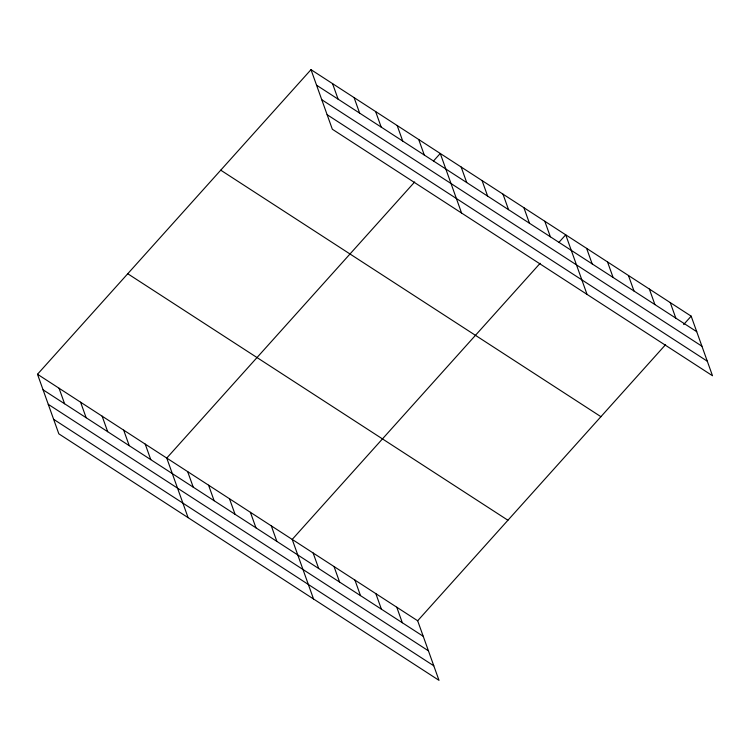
<?xml version="1.0" encoding="UTF-8"?>
<svg xmlns="http://www.w3.org/2000/svg" width="750" height="750" viewBox="0 0 750 750"><rect width="100%" height="100%" fill="white"/><g stroke="black" fill="none" stroke-linecap="round" stroke-linejoin="round"><path stroke-width="1.12" d="M37.5 374.259L417.666 620.766L439.003 680.344L58.828 433.837L37.5 374.259L310.997 69.656L691.172 316.163L712.5 375.741L332.334 129.234L310.997 69.656M414.684 181.95L166.753 458.072L188.091 517.65M433.491 161.006L440.259 153.469L461.588 213.047M540.141 263.297L292.209 539.419L313.547 598.997M558.947 242.353L565.716 234.816L587.044 294.394M417.666 620.766L665.597 344.644M683.644 324.544L691.172 316.163M316.566 85.191L696.731 331.697M321.769 99.722L701.934 346.228M327.131 114.694L707.297 361.209M220.744 170.175L600.919 416.681M127.753 273.741L507.928 520.247M43.059 389.794L423.234 636.3M48.262 404.325L428.438 650.841M53.625 419.306L433.8 665.812M670.256 302.606L675.825 318.141M649.35 289.05L654.909 304.584M628.444 275.494L634.003 291.028M607.528 261.938L613.097 277.472M586.622 248.372L592.181 263.906M544.8 221.259L550.369 236.794M523.894 207.703L529.453 223.238M502.987 194.147L508.547 209.681M482.072 180.591L487.641 196.116M461.166 167.025L466.725 182.559M418.716 139.5L424.275 155.034M397.172 125.531L402.731 141.066M375.628 111.562L381.188 127.097M354.084 97.594L359.644 113.128M332.541 83.625L338.109 99.159M396.759 607.209L402.319 622.744M375.853 593.653L381.412 609.188M354.938 580.097L360.506 595.631M334.031 566.541L339.591 582.075M313.125 552.975L318.684 568.509M271.303 525.862L276.863 541.397M250.397 512.306L255.956 527.841M229.481 498.75L235.05 514.284M208.575 485.194L214.134 500.728M187.669 471.628L193.228 487.162M145.219 444.103L150.778 459.637M123.675 430.134L129.234 445.669M102.131 416.166L107.691 431.7M80.587 402.197L86.147 417.731M59.044 388.228L64.603 403.762"/></g></svg>
